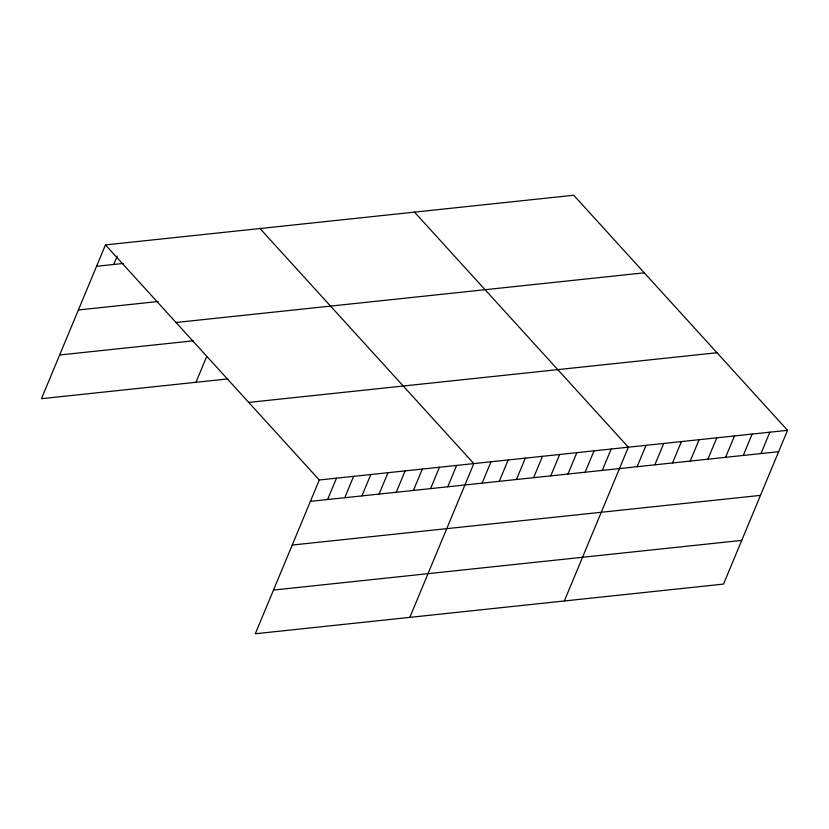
<?xml version="1.0" encoding="UTF-8"?>
<svg xmlns="http://www.w3.org/2000/svg" width="829" height="829" viewBox="0 0 829 829"><rect width="100%" height="100%" fill="white"/><g stroke="black" fill="none" stroke-linecap="round" stroke-linejoin="round"><path stroke-width="1.24" d="M787.55 430.313L319.3 479.991L255.291 633.76L723.541 584.082L787.55 430.313L573.709 195.24L105.459 244.918L41.45 398.687L227.861 378.905M113.728 264.461L117.19 256.151M195.976 382.293L206.701 356.522M327.579 499.535L336.47 478.167M344.75 497.711L353.641 476.343M361.91 495.897L370.812 474.52M379.081 494.074L387.982 472.706M396.252 492.25L405.153 470.882M413.422 490.426L422.313 469.059M430.593 488.613L439.484 467.235M447.764 486.789L456.655 465.421M409.816 617.367L473.825 463.598L259.985 228.524M482.095 483.141L490.996 461.774M499.265 481.328L508.167 459.95M516.436 479.504L525.327 458.136M533.607 477.68L542.498 456.313M550.777 475.856L559.668 454.489M567.948 474.043L576.839 452.665M585.108 472.219L594.01 450.852M602.279 470.395L611.18 449.028M564.342 600.973L628.351 447.204L414.5 212.131M637.138 466.696L646.04 445.328M654.827 464.82L663.728 443.453M672.516 462.945L681.417 441.577M690.205 461.069L699.106 439.702M707.893 459.193L716.795 437.826M725.582 457.318L734.484 435.95M743.271 455.442L752.172 434.064M760.97 453.567L769.861 432.189M96.558 266.285L123.542 263.425M78.372 309.973L158.09 301.518M176.028 322.491L644.278 272.814M59.636 354.988L193.312 340.812M248.731 402.417L716.981 352.739M310.409 501.358L778.659 451.691M292.222 545.047L760.462 495.379M273.487 590.061L741.727 540.394M105.459 244.918L319.3 479.991"/></g></svg>
